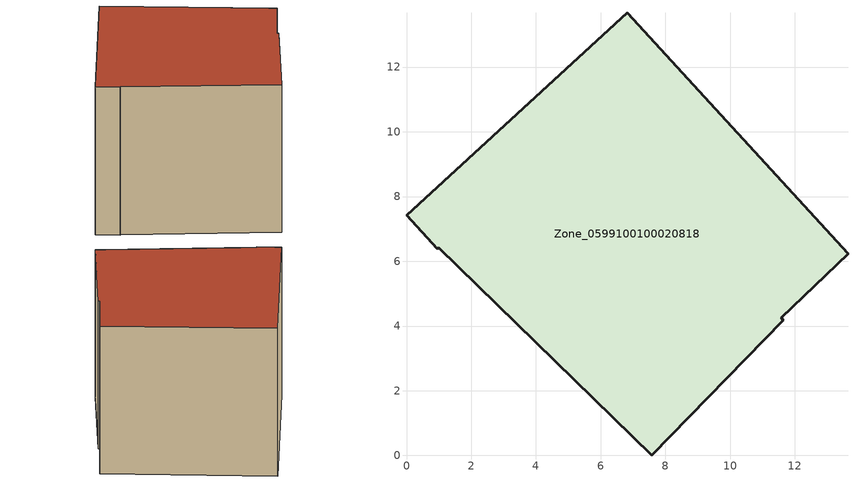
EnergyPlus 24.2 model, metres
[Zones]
Zone_0599100100020818
 floor ground (C_G): 0.99,6.42 0.95,6.39 0,7.43 6.82,13.69 13.64,6.23 11.58,4.25 11.65,4.18 7.57,0 z3.39
 wall outside (C_F): 6.82,13.69 0,7.43 0.95,6.39 0.99,6.42 7.57,0 11.65,4.18 11.58,4.25 13.64,6.23 6.82,13.69 z3.39:13.05
 roof outside (C_R): 7.57,0 11.65,4.18 11.58,4.25 13.64,6.23 6.82,13.69 0,7.43 0.95,6.39 0.99,6.42 z13.05
[BUILDING]
Pand.0599100100020818: North Axis=0; Terrain=City; Loads Convergence Tolerance Value=0.04; Temperature Convergence Tolerance Value=0.4; Solar Distribution=FullExterior; Maximum Number of Warmup Days=25; Minimum Number of Warmup Days=1
[Site:Location]
Rotterdam.The.Hague.AP_ZH_NLD Design_Conditions: Latitude=51.96; Longitude=4.45; Time Zone=1; Elevation=-4.5
[SITE:GROUNDTEMPERATURE:BUILDINGSURFACE]
18, 18, 18, 18, 18, 18, 18, 18, 18, 18, 18, 18
[MATERIAL] Thermal Absorptance=0.9; Solar Absorptance=0.7; Visible Absorptance=0.7
Name | Roughness | Thickness | Conductivity | Density | Specific Heat
G.TC.2015-2018 | MediumSmooth | 0.15 | 0.0428571 | 540 | 1210
F.TC.2015-2018 | Rough | 0.3 | 0.0666667 | 1920 | 840
R.TC.2015-2018 | MediumRough | 0.2 | 0.0333333 | 1500 | 1000
[CONSTRUCTION]
C_G: G.TC.2015-2018
C_F: F.TC.2015-2018
C_R: R.TC.2015-2018
[ZONE]
Zone_0599100100020818: Type=1; Multiplier=1; Ceiling Height=Autocalculate; Volume=Autocalculate; Floor Area=autocalculate; Part of Total Floor Area=Yes
[ZONEINFILTRATION:DESIGNFLOWRATE]
Infil_Zone_0599100100020818: Zone or ZoneList or Space or SpaceList=Zone_0599100100020818; Schedule=AlwaysOn; Design Flow Rate Calculation Method=Flow/Area; Flow Rate per Floor Area=0.0015; Constant Term Coefficient=1; Temperature Term Coefficient=0; Velocity Term Coefficient=0; Velocity Squared Term Coefficient=0
[HVACTEMPLATE:ZONE:IDEALLOADSAIRSYSTEM]
Zone_0599100100020818: Maximum Heating Supply Air Temperature=50; Minimum Cooling Supply Air Temperature=13; Maximum Heating Supply Air Humidity Ratio=0.0156; Minimum Cooling Supply Air Humidity Ratio=0.0077; Heating Limit=NoLimit; Cooling Limit=NoLimit; Dehumidification Control Type=ConstantSensibleHeatRatio; Cooling Sensible Heat Ratio=0.7; Dehumidification Setpoint=60; Humidification Control Type=None; Humidification Setpoint=30; Outdoor Air Method=None; Outdoor Air Flow Rate per Person=0.00944; Outdoor Air Flow Rate per Zone Floor Area=0; Outdoor Air Flow Rate per Zone=0; Demand Controlled Ventilation Type=None; Outdoor Air Economizer Type=NoEconomizer; Heat Recovery Type=None; Sensible Heat Recovery Effectiveness=0.7; Latent Heat Recovery Effectiveness=0.65
[ZONECONTROL:THERMOSTAT]
ThermostatControl_Zone_0599100100020818: Zone or ZoneList=Zone_0599100100020818; Control Type Schedule=DualSetpointControlType; Control 1=Thermostat_Zone_0599100100020818; Temperature Difference Between Cutout And Setpoint=0
[THERMOSTATSETPOINT:DUALSETPOINT]
Thermostat_Zone_0599100100020818: Heating Setpoint Temperature Schedule=HeatingSetpoint_Zone_0599100100020818; Cooling Setpoint Temperature Schedule=CoolingSetpoint_Zone_0599100100020818
[SCHEDULE:COMPACT]
HeatingSetpoint_Zone_0599100100020818: Through: 12/31, For: AllDays, Until: 24:00, 21
CoolingSetpoint_Zone_0599100100020818: Through: 12/31, For: AllDays, Until: 24:00, 24
DualSetpointControlType: Through: 12/31, For: AllDays, Until: 24:00, 4
AlwaysOn: Through: 12/31, For: AllDays, Until: 24:00, 1
